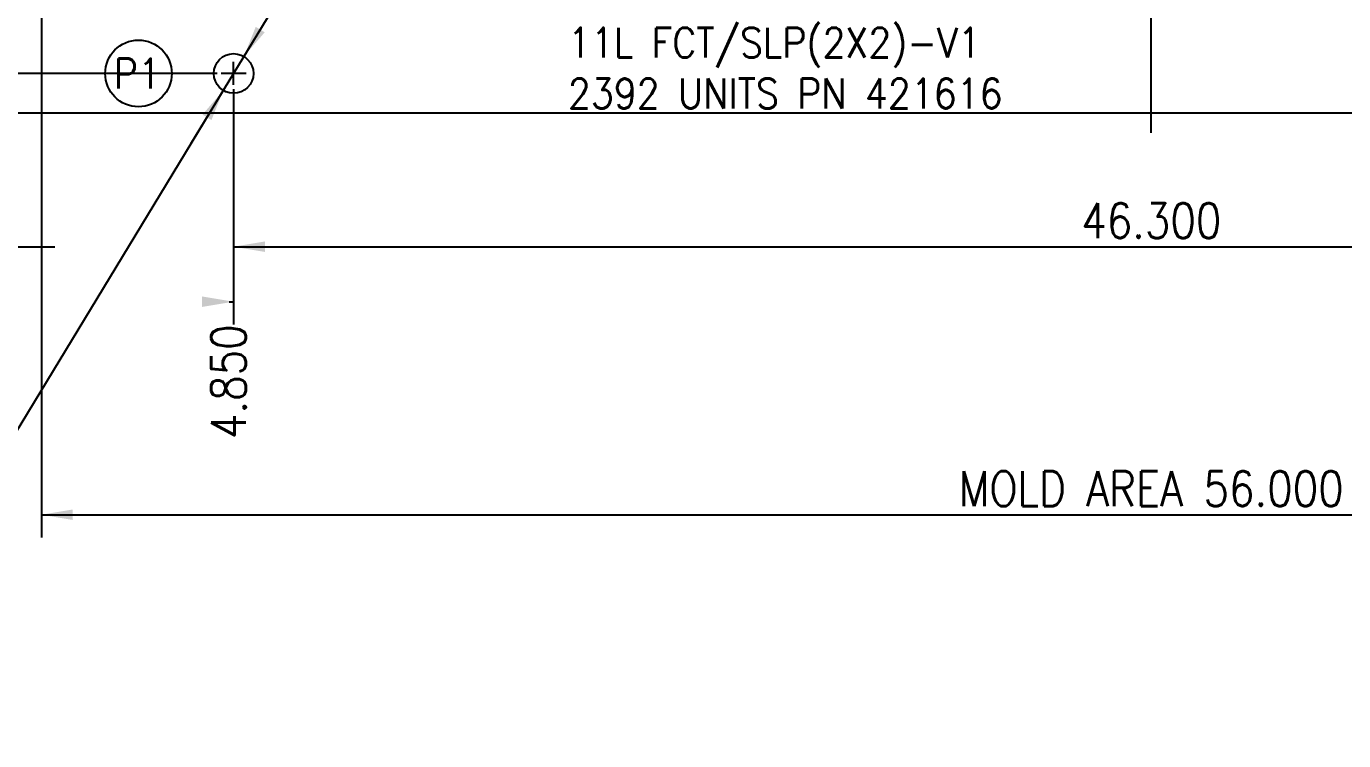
# Model space of a CAD drawing. Header units: millimetres. Extents: x 333 to 425, y 98 to 205.
# Drawn here: x 354.08 to 387.32, y 98.04 to 116.04 of the extents above; entities that cross this region are included whole.
import ezdxf

# ---------------------------------------------------------------- set-up
doc = ezdxf.new("R2010")
doc.units = ezdxf.units.MM
doc.linetypes.add('CENTER', pattern=[12, 7.5, -1.5, 1.5, -1.5])
doc.layers.add('2', color=7, linetype='Continuous')
doc.layers.add('2D', color=4, linetype='Continuous')
doc.styles.add('ROMANS', font='romans.shx')
doc.styles.get("Standard").update_dxf_attribs({"font": 'ROMANS', "bigfont": 'EXTFONT2'})

# ---------------------------------------------------------------- blocks, each defined once
blk = doc.blocks.new('P1')
at = {"color": 7}
blk.add_circle((0, 0), 0.84, dxfattribs=at)
at = {"color": 7, "style": 'ROMANS', "width": 0.9}
blk.add_text('P1', height=0.75, dxfattribs=at).set_placement((-0.622, -0.376))
blk = doc.blocks.new('DESC')
at = {"style": 'ROMANS', "width": 0.9}
for s, p in [('11L FCT/SLP(2X2)-V1', (-6.259, 0.303)), ('2392 UNITS PN 421616', (-6.259, -0.979))]:
    blk.add_text(s, height=0.75, dxfattribs=at).set_placement(p)

msp = doc.modelspace()

# ---------------------------------------------------------------- linework, layer by layer
at = {"layer": '2', "linetype": 'Continuous'}
msp.add_lwpolyline([(415.315, 113.858), (352.212, 113.858), (351.212, 114.858), (351.212, 122.858), (352.212, 122.858, 0.414214), (353.212, 123.858), (353.212, 130.858, 0.414214), (352.212, 131.858), (351.212, 131.858), (351.212, 133.858), (352.212, 133.858, 0.414214), (353.212, 134.858), (353.212, 141.858, 0.414214), (352.212, 142.858), (351.212, 142.858), (351.212, 152.858)], format="xyb", dxfattribs=at)
msp.add_circle((359.312, 114.858), 0.5, dxfattribs=at)
at = {"layer": '2D', "color": 7, "linetype": 'CENTER'}
msp.add_line((382.462, 113.358), (382.462, 184.358), dxfattribs=at)
at = {"layer": '2D', "color": 7, "linetype": 'Continuous'}
for p, q in [((354.462, 119.461), (354.462, 103.16)), ((360.396, 116.642), (358.228, 113.074)), ((358.9, 114.858), (346.041, 114.858)), ((359.052, 114.43), (349.09, 98.036)), ((359.312, 114.459), (359.312, 109.918)), ((359.312, 114.459), (359.312, 108.531)), ((349.624, 110.49), (354.799, 110.49)), ((359.312, 110.49), (405.612, 110.49)), ((359.2, 109.103), (359.312, 109.103)), ((354.462, 103.732), (410.462, 103.732))]:
    msp.add_line(p, q, dxfattribs=at)
at = {"layer": '2D'}
for p, q in [((359.312, 114.568), (359.312, 115.148)), ((359.628, 114.858), (358.996, 114.858))]:
    msp.add_line(p, q, dxfattribs=at)
at = {"layer": '2D', "color": 7}
for points in [[(360.096, 115.895), (359.87, 116.032), (359.571, 115.285)], [(358.527, 113.821), (358.753, 113.683), (359.052, 114.43)], [(360.105, 110.622), (360.105, 110.357), (359.312, 110.49)], [(358.518, 108.971), (358.518, 109.235), (359.312, 109.103)], [(355.255, 103.864), (355.255, 103.6), (354.462, 103.732)]]:
    msp.add_solid(points, dxfattribs=at)

# ---------------------------------------------------------------- block references
at = {"layer": '2'}
for name, p in [('DESC', (374.005, 114.957)), ('P1', (356.912, 114.858))]:
    msp.add_blockref(name, p, dxfattribs=at)

# ---------------------------------------------------------------- texts
at = {"layer": '2D', "color": 7, "char_height": 0.875, "attachment_point": 8}
for s, insert in [('\\W0.857143;46.300', (382.462, 110.708)), ('\\W0.857143;MOLD AREA 56.000', (382.462, 103.951))]:
    msp.add_mtext(s, dxfattribs=dict(at, insert=insert))
at = {"layer": '2D', "color": 7, "insert": (359.187, 108.531), "char_height": 0.875, "attachment_point": 6, "rotation": 90}
msp.add_mtext('\\W0.857143;4.850', dxfattribs=at)

doc.saveas('drawing.dxf')
